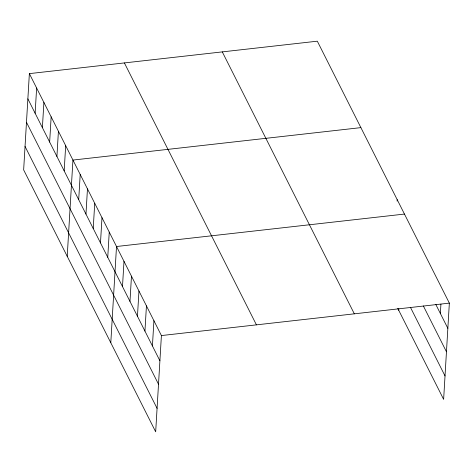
<?xml version="1.0" encoding="UTF-8"?>
<svg xmlns="http://www.w3.org/2000/svg" width="473" height="473" viewBox="0 0 473 473"><rect width="100%" height="100%" fill="white"/><g stroke="black" fill="none" stroke-linecap="round" stroke-linejoin="round"><path stroke-width="0.71" d="M29.367 73.628L23.65 169.878L155.682 431.814L161.405 335.564L29.367 73.628L317.318 41.186L449.35 303.122L443.633 399.372L397.752 308.349M35.132 113.254L36.628 88.037M42.393 127.663L43.894 102.44M49.653 142.066L51.155 116.849M56.92 156.474L58.416 131.258M64.18 170.883L65.676 145.66M67.219 256.313L72.937 160.069L360.887 127.627M78.701 199.695L80.203 174.472M85.968 214.098L87.464 188.881M93.228 228.506L94.724 203.289M100.489 242.915L101.985 217.692M107.749 257.318L109.251 232.101M110.794 342.754L116.512 246.51L404.456 214.068M122.495 286.567L123.991 261.35M129.974 301.413L131.476 276.191M137.46 316.254L138.956 291.037M144.939 331.1L146.441 305.877M152.424 345.94L153.92 320.724M397.113 201.102L397.196 199.659M398.739 310.312L398.828 308.845M440.369 313.498L440.925 304.133M161.405 335.564L449.35 303.122M435.816 304.464L447.854 328.345M423.365 305.96L446.459 351.782M410.54 307.527L445.022 375.934M222.292 51.894L354.33 313.83M124.393 62.927L256.425 324.862M27.872 98.851L159.904 360.787M26.476 122.288L158.514 384.224M25.045 146.435L157.077 408.37"/></g></svg>
